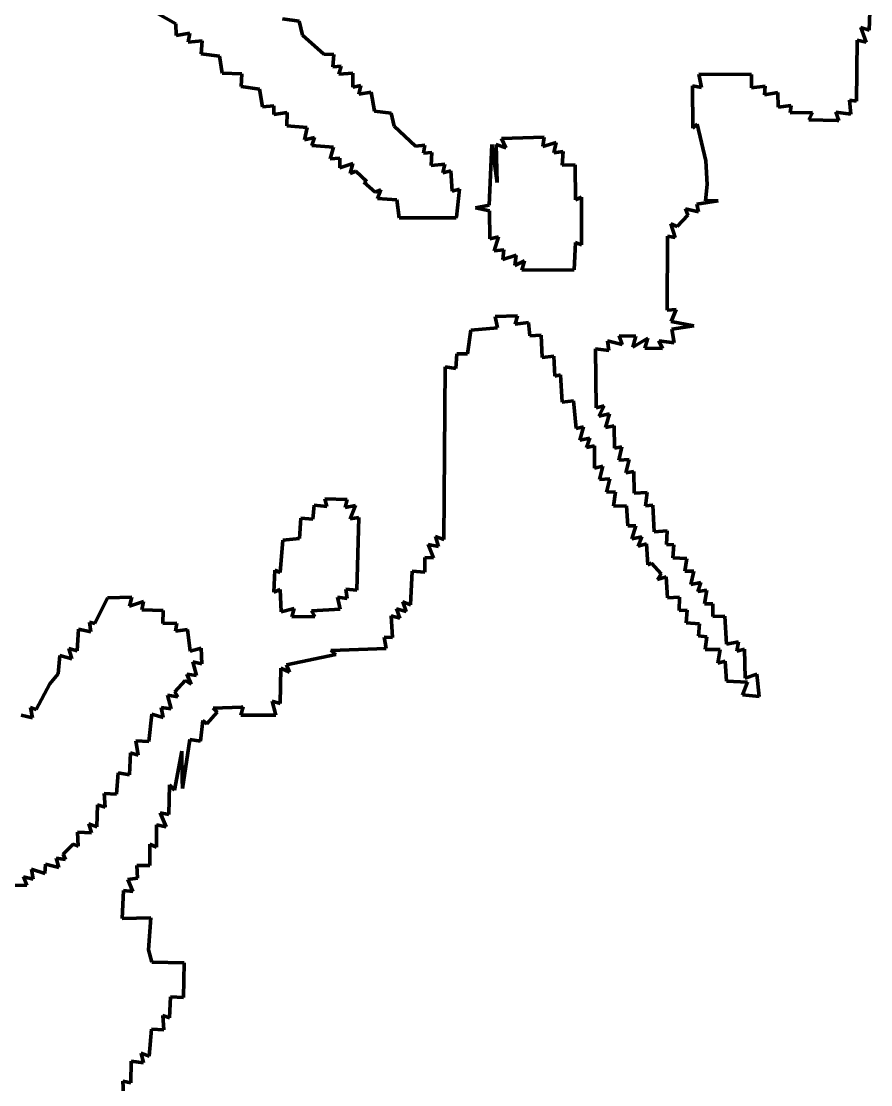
# Model space of a CAD drawing. Header units: millimetres. Extents: x 0 to 11.1, y 0 to 11.1.
# Drawn here: x 3.651 to 5.454, y 3.152 to 5.41 of the extents above; entities that cross this region are included whole.
import ezdxf

# ---------------------------------------------------------------- set-up
doc = ezdxf.new("R2010")
doc.units = ezdxf.units.MM
doc.layers.add('color#000000ff', color=7, linetype='CONTINUOUS', lineweight=100)
doc.layers.add('color#ffffffff', color=7, linetype='CONTINUOUS', lineweight=100)

msp = doc.modelspace()

# ---------------------------------------------------------------- linework, layer by layer
at = {"layer": 'color#000000ff'}
for p, q in [((5.4511, 5.3915), (5.4541, 5.4939)), ((3.9792, 5.405), (3.9366, 5.4286)), ((3.9796, 5.3801), (3.9792, 5.405)), ((4.2056, 5.4152), (4.2406, 5.4101)), ((4.2406, 5.4101), (4.2476, 5.3808)), ((5.4444, 5.366), (5.4328, 5.3972)), ((5.4328, 5.3972), (5.4511, 5.3915)), ((4.0086, 5.3852), (3.9796, 5.3801)), ((4.0052, 5.366), (4.0086, 5.3852)), ((4.2476, 5.3808), (4.2928, 5.3406)), ((4.0349, 5.3683), (4.0052, 5.366)), ((4.0327, 5.3411), (4.0349, 5.3683)), ((5.4236, 5.2408), (5.4253, 5.3699)), ((5.4253, 5.3699), (5.4444, 5.366)), ((4.0714, 5.336), (4.0327, 5.3411)), ((4.0773, 5.2999), (4.0714, 5.336)), ((4.2928, 5.3406), (4.3142, 5.3399)), ((4.3142, 5.3399), (4.3124, 5.3133)), ((4.3124, 5.3133), (4.33, 5.3148)), ((4.33, 5.3148), (4.3248, 5.2977)), ((4.1188, 5.2983), (4.0773, 5.2999)), ((4.1173, 5.2716), (4.1188, 5.2983)), ((4.3248, 5.2977), (4.3546, 5.2999)), ((4.3546, 5.2999), (4.3545, 5.2703)), ((5.0948, 5.2693), (5.0893, 5.2979)), ((5.0893, 5.2979), (5.2012, 5.2973)), ((5.2012, 5.2973), (5.2007, 5.2691)), ((4.1562, 5.2658), (4.1173, 5.2716)), ((4.1632, 5.2285), (4.1562, 5.2658)), ((4.3545, 5.2703), (4.3713, 5.2734)), ((4.3713, 5.2734), (4.3674, 5.2553)), ((5.0763, 5.1833), (5.0759, 5.2729)), ((5.0759, 5.2729), (5.0948, 5.2693)), ((5.2007, 5.2691), (5.2299, 5.2721)), ((5.2299, 5.2721), (5.2286, 5.2537)), ((4.3674, 5.2553), (4.3938, 5.2596)), ((4.3938, 5.2596), (4.4004, 5.2193)), ((5.2286, 5.2537), (5.2567, 5.2587)), ((5.2567, 5.2587), (5.2574, 5.2275)), ((5.4115, 5.213), (5.4093, 5.2426)), ((5.4093, 5.2426), (5.4236, 5.2408)), ((4.1873, 5.2306), (4.1632, 5.2285)), ((4.1869, 5.2123), (4.1873, 5.2306)), ((4.2152, 5.2165), (4.1869, 5.2123)), ((4.2144, 5.1884), (4.2152, 5.2165)), ((4.4004, 5.2193), (4.4362, 5.2151)), ((5.2574, 5.2275), (5.2853, 5.2316)), ((5.2853, 5.2316), (5.2827, 5.2156)), ((5.2827, 5.2156), (5.3303, 5.2162)), ((5.3303, 5.2162), (5.3227, 5.2012)), ((5.3861, 5.1997), (5.3802, 5.2168)), ((5.3802, 5.2168), (5.4115, 5.213)), ((4.4362, 5.2151), (4.4427, 5.1875)), ((5.3227, 5.2012), (5.3826, 5.1998)), ((5.3826, 5.1998), (5.3861, 5.1997)), ((4.2577, 5.1843), (4.2144, 5.1884)), ((4.2519, 5.1584), (4.2577, 5.1843)), ((4.4427, 5.1875), (4.4877, 5.1448)), ((5.0858, 5.1916), (5.0763, 5.1833)), ((5.1038, 5.1141), (5.0858, 5.1916)), ((4.2731, 5.1636), (4.2519, 5.1584)), ((4.2674, 5.1462), (4.2731, 5.1636)), ((4.6442, 5.02), (4.6495, 5.1488)), ((4.6495, 5.1488), (4.6612, 5.0681)), ((4.6612, 5.0681), (4.659, 5.1483)), ((4.659, 5.1483), (4.6791, 5.1416)), ((4.6704, 5.1615), (4.7607, 5.1641)), ((4.6791, 5.1416), (4.6704, 5.1615)), ((4.7607, 5.1641), (4.7579, 5.1441)), ((4.7579, 5.1441), (4.786, 5.1525)), ((4.786, 5.1525), (4.7816, 5.1306)), ((4.3136, 5.1427), (4.2674, 5.1462)), ((4.3068, 5.1182), (4.3136, 5.1427)), ((4.4877, 5.1448), (4.5077, 5.1473)), ((4.5077, 5.1473), (4.505, 5.13)), ((4.505, 5.13), (4.5221, 5.1317)), ((4.5221, 5.1317), (4.5208, 5.1036)), ((4.7816, 5.1306), (4.8011, 5.1333)), ((4.8011, 5.1333), (4.7988, 5.1047)), ((4.3274, 5.1193), (4.3068, 5.1182)), ((4.3269, 5.099), (4.3274, 5.1193)), ((4.3544, 5.108), (4.3269, 5.099)), ((4.3489, 5.0868), (4.3544, 5.108)), ((4.5208, 5.1036), (4.55, 5.107)), ((4.55, 5.107), (4.5456, 5.0883)), ((4.7988, 5.1047), (4.8265, 5.1053)), ((4.8265, 5.1053), (4.8275, 5.0312)), ((5.1068, 5.0633), (5.1038, 5.1141)), ((4.3612, 5.092), (4.3489, 5.0868)), ((4.3841, 5.0697), (4.3612, 5.092)), ((4.5456, 5.0883), (4.5629, 5.0925)), ((4.5629, 5.0925), (4.5658, 5.0496)), ((4.3782, 5.0684), (4.3841, 5.0697)), ((4.4021, 5.047), (4.3782, 5.0684)), ((5.1033, 5.0291), (5.1068, 5.0633)), ((4.414, 5.0523), (4.4021, 5.047)), ((4.4072, 5.034), (4.414, 5.0523)), ((4.5658, 5.0496), (4.581, 5.0538)), ((4.581, 5.0538), (4.5745, 4.9944)), ((4.8275, 5.0312), (4.8399, 5.0365)), ((4.8399, 5.0365), (4.8399, 4.9356)), ((4.448, 5.0311), (4.4072, 5.034)), ((4.4527, 4.9929), (4.448, 5.0311)), ((4.6152, 5.0138), (4.6442, 5.02)), ((4.6448, 5.0075), (4.6152, 5.0138)), ((5.0851, 5.0221), (5.1301, 5.0288)), ((5.0888, 5.0053), (5.0851, 5.0221)), ((5.1301, 5.0288), (5.1033, 5.0291)), ((4.5743, 4.9928), (4.4527, 4.9929)), ((4.5745, 4.9944), (4.5743, 4.9928)), ((4.6453, 4.9483), (4.6448, 5.0075)), ((5.0435, 4.9747), (5.0659, 4.9987)), ((5.0659, 4.9987), (5.0607, 5.0118)), ((5.0607, 5.0118), (5.0888, 5.0053)), ((5.0392, 4.951), (5.0297, 4.9803)), ((5.0297, 4.9803), (5.0435, 4.9747)), ((4.6638, 4.9527), (4.6453, 4.9483)), ((4.6545, 4.9229), (4.6638, 4.9527)), ((5.0222, 4.7966), (5.0225, 4.9538)), ((5.0225, 4.9538), (5.0392, 4.951)), ((4.6753, 4.925), (4.6545, 4.9229)), ((4.673, 4.9046), (4.6753, 4.925)), ((4.8272, 4.9403), (4.8248, 4.8826)), ((4.8399, 4.9356), (4.8272, 4.9403)), ((4.7017, 4.9133), (4.673, 4.9046)), ((4.6987, 4.8919), (4.7017, 4.9133)), ((4.7191, 4.9018), (4.6987, 4.8919)), ((4.7132, 4.8818), (4.7191, 4.9018)), ((4.8248, 4.8826), (4.7132, 4.8818)), ((5.0407, 4.7983), (5.0222, 4.7966)), ((5.0307, 4.7728), (5.0407, 4.7983)), ((4.6566, 4.7831), (4.7042, 4.7846)), ((4.6616, 4.7594), (4.6566, 4.7831)), ((4.7042, 4.7846), (4.6996, 4.767)), ((4.6996, 4.767), (4.7276, 4.7706)), ((4.7276, 4.7706), (4.7303, 4.7425)), ((5.0786, 4.7638), (5.0307, 4.7728)), ((5.0317, 4.7562), (5.0786, 4.7638)), ((4.598, 4.7038), (4.6049, 4.7544)), ((4.6049, 4.7544), (4.6616, 4.7594)), ((4.7303, 4.7425), (4.7544, 4.7435)), ((4.7544, 4.7435), (4.7568, 4.6966)), ((4.9262, 4.7241), (4.9199, 4.7425)), ((4.9199, 4.7425), (4.9553, 4.7415)), ((4.9553, 4.7415), (4.949, 4.7184)), ((5.0369, 4.7275), (5.0317, 4.7562)), ((4.898, 4.7109), (4.8956, 4.732)), ((4.8956, 4.732), (4.9262, 4.7241)), ((4.949, 4.7184), (4.9806, 4.7376)), ((4.9806, 4.7376), (4.9746, 4.7164)), ((5.0122, 4.7155), (5.0042, 4.7317)), ((5.0042, 4.7317), (5.0369, 4.7275)), ((4.5733, 4.6728), (4.5751, 4.7044)), ((4.5751, 4.7044), (4.598, 4.7038)), ((4.7568, 4.6966), (4.7813, 4.699)), ((4.7813, 4.699), (4.7836, 4.6568)), ((4.8712, 4.5896), (4.8701, 4.7148)), ((4.8701, 4.7148), (4.898, 4.7109)), ((4.9746, 4.7164), (5.0122, 4.7155)), ((4.5479, 4.31), (4.5508, 4.6766)), ((4.5508, 4.6766), (4.5733, 4.6728)), ((4.7836, 4.6568), (4.7956, 4.6596)), ((4.7956, 4.6596), (4.7987, 4.6017)), ((4.7987, 4.6017), (4.8233, 4.6041)), ((4.8233, 4.6041), (4.829, 4.5454)), ((4.8881, 4.594), (4.8712, 4.5896)), ((4.8772, 4.5719), (4.8881, 4.594)), ((4.8994, 4.5769), (4.8772, 4.5719)), ((4.8912, 4.5479), (4.8994, 4.5769)), ((4.829, 4.5454), (4.8446, 4.5491)), ((4.8446, 4.5491), (4.8365, 4.5208)), ((4.9095, 4.551), (4.8912, 4.5479)), ((4.9099, 4.5036), (4.9095, 4.551)), ((4.8365, 4.5208), (4.8581, 4.5253)), ((4.8581, 4.5253), (4.8509, 4.5055)), ((4.8509, 4.5055), (4.8678, 4.5086)), ((4.8678, 4.5086), (4.8678, 4.4615)), ((4.9258, 4.5067), (4.9099, 4.5036)), ((4.9195, 4.4786), (4.9258, 4.5067)), ((4.9415, 4.4797), (4.9195, 4.4786)), ((4.9344, 4.4516), (4.9415, 4.4797)), ((4.8678, 4.4615), (4.8852, 4.4657)), ((4.8852, 4.4657), (4.8784, 4.4372)), ((4.9513, 4.4544), (4.9344, 4.4516)), ((4.9517, 4.408), (4.9513, 4.4544)), ((4.8784, 4.4372), (4.8999, 4.4385)), ((4.8999, 4.4385), (4.8934, 4.4104)), ((4.8934, 4.4104), (4.9126, 4.4112)), ((4.9126, 4.4112), (4.9079, 4.3809)), ((4.9798, 4.4094), (4.9517, 4.408)), ((4.9761, 4.3813), (4.9798, 4.4094)), ((4.27, 4.3529), (4.2725, 4.3828)), ((4.2725, 4.3828), (4.2993, 4.3798)), ((4.2993, 4.3798), (4.2954, 4.3963)), ((4.2954, 4.3963), (4.3428, 4.3948)), ((4.3428, 4.3948), (4.3382, 4.3777)), ((4.3382, 4.3777), (4.3602, 4.3824)), ((4.3602, 4.3824), (4.3487, 4.3535)), ((4.9079, 4.3809), (4.9354, 4.3817)), ((4.9354, 4.3817), (4.9381, 4.3387)), ((4.9912, 4.383), (4.9761, 4.3813)), ((4.9944, 4.3259), (4.9912, 4.383)), ((4.2415, 4.3123), (4.2441, 4.3553)), ((4.2441, 4.3553), (4.27, 4.3529)), ((4.3487, 4.3535), (4.3676, 4.3569)), ((4.3676, 4.3569), (4.3632, 4.2024)), ((4.9381, 4.3387), (4.9553, 4.3392)), ((4.9553, 4.3392), (4.9466, 4.3112)), ((4.2058, 4.3083), (4.2415, 4.3123)), ((4.5366, 4.2954), (4.53, 4.3162)), ((4.53, 4.3162), (4.5479, 4.31)), ((4.9466, 4.3112), (4.9681, 4.3157)), ((4.9681, 4.3157), (4.9605, 4.2956)), ((5.0216, 4.3281), (4.9944, 4.3259)), ((5.0203, 4.299), (5.0216, 4.3281)), ((4.2005, 4.2402), (4.2058, 4.3083)), ((4.5262, 4.2712), (4.5145, 4.2993)), ((4.5145, 4.2993), (4.5366, 4.2954)), ((4.9605, 4.2956), (4.9781, 4.301)), ((4.9781, 4.301), (4.9806, 4.2562)), ((5.0364, 4.2983), (5.0203, 4.299)), ((5.0341, 4.2711), (5.0364, 4.2983)), ((4.5073, 4.2408), (4.5076, 4.2717)), ((4.5076, 4.2717), (4.5262, 4.2712)), ((5.0639, 4.2694), (5.0341, 4.2711)), ((5.0595, 4.2425), (5.0639, 4.2694)), ((4.1869, 4.198), (4.1888, 4.2446)), ((4.1888, 4.2446), (4.2005, 4.2402)), ((4.9806, 4.2562), (4.9886, 4.2599)), ((4.9886, 4.2599), (5.0094, 4.2371)), ((4.4769, 4.1715), (4.4807, 4.2428)), ((4.4807, 4.2428), (4.5073, 4.2408)), ((5.0094, 4.2371), (5.0012, 4.2249)), ((5.0012, 4.2249), (5.0201, 4.2305)), ((5.0201, 4.2305), (5.0223, 4.1863)), ((5.0786, 4.2424), (5.0595, 4.2425)), ((5.0724, 4.2145), (5.0786, 4.2424)), ((4.2005, 4.2041), (4.1869, 4.198)), ((4.2023, 4.1561), (4.2005, 4.2041)), ((4.3632, 4.2024), (4.3398, 4.2043)), ((4.3398, 4.2043), (4.3423, 4.1848)), ((5.0934, 4.2188), (5.0724, 4.2145)), ((5.0867, 4.1993), (5.0934, 4.2188)), ((5.1061, 4.2022), (5.0867, 4.1993)), ((5.101, 4.1734), (5.1061, 4.2022)), ((3.8071, 4.1313), (3.8338, 4.1864)), ((3.8338, 4.1864), (3.8858, 4.1875)), ((3.8858, 4.1875), (3.8807, 4.1683)), ((3.8807, 4.1683), (3.9103, 4.1786)), ((3.9103, 4.1786), (3.9068, 4.1603)), ((4.3423, 4.1848), (4.3221, 4.1877)), ((4.3221, 4.1877), (4.3276, 4.1617)), ((4.4676, 4.1571), (4.4608, 4.1776)), ((4.4608, 4.1776), (4.4769, 4.1715)), ((5.0223, 4.1863), (5.0481, 4.1873)), ((5.0481, 4.1873), (5.0471, 4.1595)), ((3.9068, 4.1603), (3.9523, 4.159)), ((3.9523, 4.159), (3.9511, 4.1316)), ((4.23, 4.1633), (4.2023, 4.1561)), ((4.2254, 4.1457), (4.23, 4.1633)), ((4.3276, 4.1617), (4.267, 4.1585)), ((4.267, 4.1585), (4.2742, 4.1462)), ((4.4543, 4.143), (4.4472, 4.1625)), ((4.4472, 4.1625), (4.4676, 4.1571)), ((5.0471, 4.1595), (5.0647, 4.1602)), ((5.0647, 4.1602), (5.0623, 4.1327)), ((5.1187, 4.173), (5.101, 4.1734)), ((5.1186, 4.1466), (5.1187, 4.173)), ((3.7986, 4.1141), (3.7953, 4.1345)), ((3.7953, 4.1345), (3.8071, 4.1313)), ((3.9511, 4.1316), (3.9809, 4.1326)), ((3.9809, 4.1326), (3.9783, 4.115)), ((4.2742, 4.1462), (4.2254, 4.1457)), ((4.439, 4.102), (4.4361, 4.1478)), ((4.4361, 4.1478), (4.4543, 4.143)), ((5.0623, 4.1327), (5.0907, 4.1312)), ((5.1446, 4.1471), (5.1186, 4.1466)), ((5.148, 4.0877), (5.1446, 4.1471)), ((3.7695, 4.0738), (3.7726, 4.1197)), ((3.7726, 4.1197), (3.7986, 4.1141)), ((3.9783, 4.115), (4.004, 4.1189)), ((4.004, 4.1189), (4.0094, 4.0732)), ((5.0907, 4.1312), (5.0881, 4.1053)), ((4.4254, 4.0788), (4.421, 4.1027)), ((4.421, 4.1027), (4.439, 4.102)), ((5.0881, 4.1053), (5.1062, 4.1034)), ((5.1062, 4.1034), (5.1028, 4.0764)), ((5.1737, 4.0927), (5.148, 4.0877)), ((5.1695, 4.0725), (5.1737, 4.0927)), ((3.7582, 4.0563), (3.7521, 4.0784)), ((3.7521, 4.0784), (3.7695, 4.0738)), ((4.0094, 4.0732), (4.033, 4.079)), ((4.033, 4.079), (4.0338, 4.0461)), ((4.2136, 4.0436), (4.3186, 4.066)), ((4.3076, 4.0745), (4.4254, 4.0788)), ((4.3186, 4.066), (4.3076, 4.0745)), ((5.1028, 4.0764), (5.1346, 4.0761)), ((5.1346, 4.0761), (5.1293, 4.0477)), ((5.1858, 4.0771), (5.1695, 4.0725)), ((5.1878, 4.0153), (5.1858, 4.0771)), ((3.7294, 4.0246), (3.7325, 4.0637)), ((3.7325, 4.0637), (3.7582, 4.0563)), ((4.0338, 4.0461), (4.0151, 4.0505)), ((4.0151, 4.0505), (4.023, 4.0215)), ((4.2201, 4.0285), (4.2136, 4.0436)), ((5.1293, 4.0477), (5.1453, 4.0513)), ((5.1453, 4.0513), (5.1481, 4.0094)), ((3.7112, 4.0033), (3.7294, 4.0246)), ((4.023, 4.0215), (4.0025, 4.0241)), ((4.0025, 4.0241), (4.0115, 4.0028)), ((4.2002, 3.9619), (4.202, 4.0369)), ((4.202, 4.0369), (4.2201, 4.0285)), ((5.2126, 4.0237), (5.1878, 4.0153)), ((5.2174, 3.9763), (5.2126, 4.0237)), ((3.6822, 3.9487), (3.7112, 4.0033)), ((3.9988, 4.0104), (3.9766, 3.9868)), ((4.0115, 4.0028), (3.9988, 4.0104)), ((5.1481, 4.0094), (5.1926, 4.0072)), ((5.1926, 4.0072), (5.1822, 3.9803)), ((3.9835, 3.9758), (3.9615, 3.9796)), ((3.9615, 3.9796), (3.9689, 3.9507)), ((3.9766, 3.9868), (3.9835, 3.9758)), ((5.1822, 3.9803), (5.2174, 3.9763)), ((3.6747, 3.9316), (3.6705, 3.9533)), ((3.6705, 3.9533), (3.6822, 3.9487)), ((3.9689, 3.9507), (3.9479, 3.9533)), ((3.9479, 3.9533), (3.9517, 3.932)), ((4.0584, 3.9519), (4.1185, 3.9542)), ((4.0664, 3.9434), (4.0584, 3.9519)), ((4.122, 3.9544), (4.1171, 3.9371)), ((4.1185, 3.9542), (4.122, 3.9544)), ((4.1914, 3.9373), (4.1834, 3.9669)), ((4.1834, 3.9669), (4.2002, 3.9619)), ((3.6508, 3.9373), (3.6747, 3.9316)), ((3.9278, 3.939), (3.9216, 3.881)), ((3.9517, 3.932), (3.9278, 3.939)), ((4.0444, 3.9184), (4.0664, 3.9434)), ((4.1171, 3.9371), (4.1914, 3.9373)), ((4.0314, 3.8818), (4.0362, 3.9257)), ((4.0362, 3.9257), (4.0444, 3.9184)), ((3.993, 3.7811), (4.0088, 3.885)), ((4.0088, 3.885), (4.0314, 3.8818)), ((3.9216, 3.881), (3.8943, 3.8822)), ((3.8943, 3.8822), (3.8988, 3.8524)), ((3.883, 3.8572), (3.8806, 3.8103)), ((3.8988, 3.8524), (3.883, 3.8572)), ((3.9761, 3.7779), (3.9914, 3.8602)), ((3.9914, 3.8602), (3.9926, 3.8012)), ((3.8568, 3.8143), (3.8526, 3.7696)), ((3.8806, 3.8103), (3.8568, 3.8143)), ((3.9926, 3.8012), (3.993, 3.7811)), ((3.8526, 3.7696), (3.8266, 3.7705)), ((3.8266, 3.7705), (3.8291, 3.7418)), ((3.9642, 3.7264), (3.9657, 3.789)), ((3.9657, 3.789), (3.9761, 3.7779)), ((3.8125, 3.7463), (3.8113, 3.7002)), ((3.8291, 3.7418), (3.8125, 3.7463)), ((3.9582, 3.7002), (3.9457, 3.7297)), ((3.9457, 3.7297), (3.9642, 3.7264)), ((3.8113, 3.7002), (3.794, 3.7061)), ((3.794, 3.7061), (3.7997, 3.6875)), ((3.9381, 3.6567), (3.9376, 3.7045)), ((3.9376, 3.7045), (3.9582, 3.7002)), ((3.7997, 3.6875), (3.7703, 3.6883)), ((3.7703, 3.6883), (3.7714, 3.6587)), ((3.7613, 3.6628), (3.7398, 3.6418)), ((3.7714, 3.6587), (3.7613, 3.6628)), ((3.9237, 3.6175), (3.924, 3.6633)), ((3.924, 3.6633), (3.9381, 3.6567)), ((3.7398, 3.6418), (3.7447, 3.6305)), ((3.7025, 3.6208), (3.7007, 3.6005)), ((3.7302, 3.6133), (3.7025, 3.6208)), ((3.7447, 3.6305), (3.7249, 3.6336)), ((3.7249, 3.6336), (3.7302, 3.6133)), ((3.8976, 3.591), (3.8959, 3.6175)), ((3.8959, 3.6175), (3.9237, 3.6175)), ((3.6763, 3.5889), (3.6557, 3.5938)), ((3.6557, 3.5938), (3.6629, 3.5763)), ((3.7007, 3.6005), (3.6725, 3.6102)), ((3.6725, 3.6102), (3.6763, 3.5889)), ((3.877, 3.5882), (3.8976, 3.591)), ((3.6629, 3.5763), (3.5447, 3.5748)), ((3.8873, 3.5628), (3.877, 3.5882)), ((3.8653, 3.5052), (3.8676, 3.5651)), ((3.8676, 3.5651), (3.8873, 3.5628)), ((3.926, 3.507), (3.8653, 3.5052)), ((3.9212, 3.4391), (3.926, 3.507)), ((3.9283, 3.4125), (3.9212, 3.4391)), ((3.9964, 3.4109), (3.9283, 3.4125)), ((3.9955, 3.3379), (3.9964, 3.4109)), ((3.9652, 3.2947), (3.9679, 3.3388)), ((3.9679, 3.3388), (3.9955, 3.3379)), ((3.9531, 3.2688), (3.9514, 3.2997)), ((3.9514, 3.2997), (3.9652, 3.2947)), ((3.9222, 3.2132), (3.9273, 3.2701)), ((3.9273, 3.2701), (3.9531, 3.2688)), ((3.91, 3.1986), (3.9056, 3.2193)), ((3.9056, 3.2193), (3.9222, 3.2132)), ((3.8831, 3.1567), (3.8842, 3.2026)), ((3.8842, 3.2026), (3.91, 3.1986)), ((3.8675, 3.1325), (3.8661, 3.1602)), ((3.8661, 3.1602), (3.8831, 3.1567))]:
    msp.add_line(p, q, dxfattribs=at)
at = {"layer": 'color#ffffffff'}
for p, q in [((5.4541, 5.4939), (5.4511, 5.3915)), ((3.9366, 5.4286), (3.9792, 5.405)), ((3.9792, 5.405), (3.9796, 5.3801)), ((4.2406, 5.4101), (4.2056, 5.4152)), ((4.2476, 5.3808), (4.2406, 5.4101)), ((5.4511, 5.3915), (5.4328, 5.3972)), ((5.4328, 5.3972), (5.4444, 5.366)), ((3.9796, 5.3801), (4.0086, 5.3852)), ((4.0086, 5.3852), (4.0052, 5.366)), ((4.2928, 5.3406), (4.2476, 5.3808)), ((4.0052, 5.366), (4.0349, 5.3683)), ((4.0349, 5.3683), (4.0327, 5.3411)), ((5.4253, 5.3699), (5.4236, 5.2408)), ((5.4444, 5.366), (5.4253, 5.3699)), ((4.0327, 5.3411), (4.0714, 5.336)), ((4.0714, 5.336), (4.0773, 5.2999)), ((4.3142, 5.3399), (4.2928, 5.3406)), ((4.3124, 5.3133), (4.3142, 5.3399)), ((4.33, 5.3148), (4.3124, 5.3133)), ((4.3248, 5.2977), (4.33, 5.3148)), ((4.0773, 5.2999), (4.1188, 5.2983)), ((4.1188, 5.2983), (4.1173, 5.2716)), ((4.3546, 5.2999), (4.3248, 5.2977)), ((4.3545, 5.2703), (4.3546, 5.2999)), ((5.2012, 5.2973), (5.0893, 5.2979)), ((5.0893, 5.2979), (5.0948, 5.2693)), ((5.2007, 5.2691), (5.2012, 5.2973)), ((4.1173, 5.2716), (4.1562, 5.2658)), ((4.1562, 5.2658), (4.1632, 5.2285)), ((4.3713, 5.2734), (4.3545, 5.2703)), ((4.3674, 5.2553), (4.3713, 5.2734)), ((5.0948, 5.2693), (5.0759, 5.2729)), ((5.0759, 5.2729), (5.0763, 5.1833)), ((5.2299, 5.2721), (5.2007, 5.2691)), ((5.2286, 5.2537), (5.2299, 5.2721)), ((4.3938, 5.2596), (4.3674, 5.2553)), ((4.4004, 5.2193), (4.3938, 5.2596)), ((5.2567, 5.2587), (5.2286, 5.2537)), ((5.2574, 5.2275), (5.2567, 5.2587)), ((5.4236, 5.2408), (5.4093, 5.2426)), ((5.4093, 5.2426), (5.4115, 5.213)), ((4.1632, 5.2285), (4.1873, 5.2306)), ((4.1873, 5.2306), (4.1869, 5.2123)), ((4.1869, 5.2123), (4.2152, 5.2165)), ((4.2152, 5.2165), (4.2144, 5.1884)), ((4.4362, 5.2151), (4.4004, 5.2193)), ((5.2853, 5.2316), (5.2574, 5.2275)), ((5.2827, 5.2156), (5.2853, 5.2316)), ((5.3303, 5.2162), (5.2827, 5.2156)), ((5.3227, 5.2012), (5.3303, 5.2162)), ((5.4115, 5.213), (5.3802, 5.2168)), ((5.3802, 5.2168), (5.3861, 5.1997)), ((4.4427, 5.1875), (4.4362, 5.2151)), ((5.3826, 5.1998), (5.3227, 5.2012)), ((5.3861, 5.1997), (5.3826, 5.1998)), ((4.2144, 5.1884), (4.2577, 5.1843)), ((4.2577, 5.1843), (4.2519, 5.1584)), ((4.4877, 5.1448), (4.4427, 5.1875)), ((5.0763, 5.1833), (5.0858, 5.1916)), ((5.0858, 5.1916), (5.1038, 5.1141)), ((4.2519, 5.1584), (4.2731, 5.1636)), ((4.2731, 5.1636), (4.2674, 5.1462)), ((4.6495, 5.1488), (4.6442, 5.02)), ((4.6612, 5.0681), (4.6495, 5.1488)), ((4.6791, 5.1416), (4.659, 5.1483)), ((4.659, 5.1483), (4.6612, 5.0681)), ((4.7607, 5.1641), (4.6704, 5.1615)), ((4.6704, 5.1615), (4.6791, 5.1416)), ((4.7579, 5.1441), (4.7607, 5.1641)), ((4.786, 5.1525), (4.7579, 5.1441)), ((4.7816, 5.1306), (4.786, 5.1525)), ((4.2674, 5.1462), (4.3136, 5.1427)), ((4.3136, 5.1427), (4.3068, 5.1182)), ((4.5077, 5.1473), (4.4877, 5.1448)), ((4.505, 5.13), (4.5077, 5.1473)), ((4.5221, 5.1317), (4.505, 5.13)), ((4.5208, 5.1036), (4.5221, 5.1317)), ((4.8011, 5.1333), (4.7816, 5.1306)), ((4.7988, 5.1047), (4.8011, 5.1333)), ((4.3068, 5.1182), (4.3274, 5.1193)), ((4.3274, 5.1193), (4.3269, 5.099)), ((4.3269, 5.099), (4.3544, 5.108)), ((4.3544, 5.108), (4.3489, 5.0868)), ((4.55, 5.107), (4.5208, 5.1036)), ((4.5456, 5.0883), (4.55, 5.107)), ((4.8265, 5.1053), (4.7988, 5.1047)), ((4.8275, 5.0312), (4.8265, 5.1053)), ((5.1038, 5.1141), (5.1068, 5.0633)), ((4.3489, 5.0868), (4.3612, 5.092)), ((4.3612, 5.092), (4.3841, 5.0697)), ((4.5629, 5.0925), (4.5456, 5.0883)), ((4.5658, 5.0496), (4.5629, 5.0925)), ((4.3841, 5.0697), (4.3782, 5.0684)), ((4.3782, 5.0684), (4.4021, 5.047)), ((5.1068, 5.0633), (5.1033, 5.0291)), ((4.4021, 5.047), (4.414, 5.0523)), ((4.414, 5.0523), (4.4072, 5.034)), ((4.581, 5.0538), (4.5658, 5.0496)), ((4.5745, 4.9944), (4.581, 5.0538)), ((4.8399, 5.0365), (4.8275, 5.0312)), ((4.8399, 4.9356), (4.8399, 5.0365)), ((4.4072, 5.034), (4.448, 5.0311)), ((4.448, 5.0311), (4.4527, 4.9929)), ((4.6442, 5.02), (4.6152, 5.0138)), ((4.6152, 5.0138), (4.6448, 5.0075)), ((5.1301, 5.0288), (5.0851, 5.0221)), ((5.0851, 5.0221), (5.0888, 5.0053)), ((5.1033, 5.0291), (5.1301, 5.0288)), ((4.4527, 4.9929), (4.5743, 4.9928)), ((4.5743, 4.9928), (4.5745, 4.9944)), ((4.6448, 5.0075), (4.6453, 4.9483)), ((5.0659, 4.9987), (5.0435, 4.9747)), ((5.0888, 5.0053), (5.0607, 5.0118)), ((5.0607, 5.0118), (5.0659, 4.9987)), ((5.0435, 4.9747), (5.0297, 4.9803)), ((5.0297, 4.9803), (5.0392, 4.951)), ((4.6453, 4.9483), (4.6638, 4.9527)), ((4.6638, 4.9527), (4.6545, 4.9229)), ((5.0225, 4.9538), (5.0222, 4.7966)), ((5.0392, 4.951), (5.0225, 4.9538)), ((4.6545, 4.9229), (4.6753, 4.925)), ((4.6753, 4.925), (4.673, 4.9046)), ((4.8248, 4.8826), (4.8272, 4.9403)), ((4.8272, 4.9403), (4.8399, 4.9356)), ((4.673, 4.9046), (4.7017, 4.9133)), ((4.7017, 4.9133), (4.6987, 4.8919)), ((4.6987, 4.8919), (4.7191, 4.9018)), ((4.7191, 4.9018), (4.7132, 4.8818)), ((4.7132, 4.8818), (4.8248, 4.8826)), ((5.0222, 4.7966), (5.0407, 4.7983)), ((5.0407, 4.7983), (5.0307, 4.7728)), ((4.7042, 4.7846), (4.6566, 4.7831)), ((4.6566, 4.7831), (4.6616, 4.7594)), ((4.6996, 4.767), (4.7042, 4.7846)), ((4.7276, 4.7706), (4.6996, 4.767)), ((4.7303, 4.7425), (4.7276, 4.7706)), ((5.0307, 4.7728), (5.0786, 4.7638)), ((5.0786, 4.7638), (5.0317, 4.7562)), ((4.6049, 4.7544), (4.598, 4.7038)), ((4.6616, 4.7594), (4.6049, 4.7544)), ((4.7544, 4.7435), (4.7303, 4.7425)), ((4.7568, 4.6966), (4.7544, 4.7435)), ((4.9553, 4.7415), (4.9199, 4.7425)), ((4.9199, 4.7425), (4.9262, 4.7241)), ((4.949, 4.7184), (4.9553, 4.7415)), ((5.0317, 4.7562), (5.0369, 4.7275)), ((4.9262, 4.7241), (4.8956, 4.732)), ((4.8956, 4.732), (4.898, 4.7109)), ((4.9806, 4.7376), (4.949, 4.7184)), ((4.9746, 4.7164), (4.9806, 4.7376)), ((5.0369, 4.7275), (5.0042, 4.7317)), ((5.0042, 4.7317), (5.0122, 4.7155)), ((4.5751, 4.7044), (4.5733, 4.6728)), ((4.598, 4.7038), (4.5751, 4.7044)), ((4.7813, 4.699), (4.7568, 4.6966)), ((4.7836, 4.6568), (4.7813, 4.699)), ((4.898, 4.7109), (4.8701, 4.7148)), ((4.8701, 4.7148), (4.8712, 4.5896)), ((5.0122, 4.7155), (4.9746, 4.7164)), ((4.5508, 4.6766), (4.5479, 4.31)), ((4.5733, 4.6728), (4.5508, 4.6766)), ((4.7956, 4.6596), (4.7836, 4.6568)), ((4.7987, 4.6017), (4.7956, 4.6596)), ((4.8233, 4.6041), (4.7987, 4.6017)), ((4.829, 4.5454), (4.8233, 4.6041)), ((4.8712, 4.5896), (4.8881, 4.594)), ((4.8881, 4.594), (4.8772, 4.5719)), ((4.8772, 4.5719), (4.8994, 4.5769)), ((4.8994, 4.5769), (4.8912, 4.5479)), ((4.8446, 4.5491), (4.829, 4.5454)), ((4.8365, 4.5208), (4.8446, 4.5491)), ((4.8912, 4.5479), (4.9095, 4.551)), ((4.9095, 4.551), (4.9099, 4.5036)), ((4.8581, 4.5253), (4.8365, 4.5208)), ((4.8509, 4.5055), (4.8581, 4.5253)), ((4.8678, 4.5086), (4.8509, 4.5055)), ((4.8678, 4.4615), (4.8678, 4.5086)), ((4.9099, 4.5036), (4.9258, 4.5067)), ((4.9258, 4.5067), (4.9195, 4.4786)), ((4.9195, 4.4786), (4.9415, 4.4797)), ((4.9415, 4.4797), (4.9344, 4.4516)), ((4.8852, 4.4657), (4.8678, 4.4615)), ((4.8784, 4.4372), (4.8852, 4.4657)), ((4.9344, 4.4516), (4.9513, 4.4544)), ((4.9513, 4.4544), (4.9517, 4.408)), ((4.8999, 4.4385), (4.8784, 4.4372)), ((4.8934, 4.4104), (4.8999, 4.4385)), ((4.9126, 4.4112), (4.8934, 4.4104)), ((4.9079, 4.3809), (4.9126, 4.4112)), ((4.9517, 4.408), (4.9798, 4.4094)), ((4.9798, 4.4094), (4.9761, 4.3813)), ((4.2725, 4.3828), (4.27, 4.3529)), ((4.2993, 4.3798), (4.2725, 4.3828)), ((4.3428, 4.3948), (4.2954, 4.3963)), ((4.2954, 4.3963), (4.2993, 4.3798)), ((4.3382, 4.3777), (4.3428, 4.3948)), ((4.3602, 4.3824), (4.3382, 4.3777)), ((4.3487, 4.3535), (4.3602, 4.3824)), ((4.9354, 4.3817), (4.9079, 4.3809)), ((4.9381, 4.3387), (4.9354, 4.3817)), ((4.9761, 4.3813), (4.9912, 4.383)), ((4.9912, 4.383), (4.9944, 4.3259)), ((4.2441, 4.3553), (4.2415, 4.3123)), ((4.27, 4.3529), (4.2441, 4.3553)), ((4.3676, 4.3569), (4.3487, 4.3535)), ((4.3632, 4.2024), (4.3676, 4.3569)), ((4.9553, 4.3392), (4.9381, 4.3387)), ((4.9466, 4.3112), (4.9553, 4.3392)), ((4.2415, 4.3123), (4.2058, 4.3083)), ((4.5479, 4.31), (4.53, 4.3162)), ((4.53, 4.3162), (4.5366, 4.2954)), ((4.9681, 4.3157), (4.9466, 4.3112)), ((4.9605, 4.2956), (4.9681, 4.3157)), ((4.9944, 4.3259), (5.0216, 4.3281)), ((5.0216, 4.3281), (5.0203, 4.299)), ((4.2058, 4.3083), (4.2005, 4.2402)), ((4.5366, 4.2954), (4.5145, 4.2993)), ((4.5145, 4.2993), (4.5262, 4.2712)), ((4.9781, 4.301), (4.9605, 4.2956)), ((4.9806, 4.2562), (4.9781, 4.301)), ((5.0203, 4.299), (5.0364, 4.2983)), ((5.0364, 4.2983), (5.0341, 4.2711)), ((4.5076, 4.2717), (4.5073, 4.2408)), ((4.5262, 4.2712), (4.5076, 4.2717)), ((5.0341, 4.2711), (5.0639, 4.2694)), ((5.0639, 4.2694), (5.0595, 4.2425)), ((4.1888, 4.2446), (4.1869, 4.198)), ((4.2005, 4.2402), (4.1888, 4.2446)), ((4.9886, 4.2599), (4.9806, 4.2562)), ((5.0094, 4.2371), (4.9886, 4.2599)), ((4.4807, 4.2428), (4.4769, 4.1715)), ((4.5073, 4.2408), (4.4807, 4.2428)), ((5.0012, 4.2249), (5.0094, 4.2371)), ((5.0201, 4.2305), (5.0012, 4.2249)), ((5.0223, 4.1863), (5.0201, 4.2305)), ((5.0595, 4.2425), (5.0786, 4.2424)), ((5.0786, 4.2424), (5.0724, 4.2145)), ((4.1869, 4.198), (4.2005, 4.2041)), ((4.2005, 4.2041), (4.2023, 4.1561)), ((4.3423, 4.1848), (4.3398, 4.2043)), ((4.3398, 4.2043), (4.3632, 4.2024)), ((5.0724, 4.2145), (5.0934, 4.2188)), ((5.0934, 4.2188), (5.0867, 4.1993)), ((5.0867, 4.1993), (5.1061, 4.2022)), ((5.1061, 4.2022), (5.101, 4.1734)), ((3.8338, 4.1864), (3.8071, 4.1313)), ((3.8858, 4.1875), (3.8338, 4.1864)), ((3.8807, 4.1683), (3.8858, 4.1875)), ((3.9103, 4.1786), (3.8807, 4.1683)), ((3.9068, 4.1603), (3.9103, 4.1786)), ((4.3276, 4.1617), (4.3221, 4.1877)), ((4.3221, 4.1877), (4.3423, 4.1848)), ((4.4769, 4.1715), (4.4608, 4.1776)), ((4.4608, 4.1776), (4.4676, 4.1571)), ((5.0481, 4.1873), (5.0223, 4.1863)), ((5.0471, 4.1595), (5.0481, 4.1873)), ((3.9523, 4.159), (3.9068, 4.1603)), ((3.9511, 4.1316), (3.9523, 4.159)), ((4.2023, 4.1561), (4.23, 4.1633)), ((4.23, 4.1633), (4.2254, 4.1457)), ((4.267, 4.1585), (4.3276, 4.1617)), ((4.2742, 4.1462), (4.267, 4.1585)), ((4.4676, 4.1571), (4.4472, 4.1625)), ((4.4472, 4.1625), (4.4543, 4.143)), ((5.0647, 4.1602), (5.0471, 4.1595)), ((5.0623, 4.1327), (5.0647, 4.1602)), ((5.101, 4.1734), (5.1187, 4.173)), ((5.1187, 4.173), (5.1186, 4.1466)), ((3.8071, 4.1313), (3.7953, 4.1345)), ((3.7953, 4.1345), (3.7986, 4.1141)), ((3.9809, 4.1326), (3.9511, 4.1316)), ((3.9783, 4.115), (3.9809, 4.1326)), ((4.2254, 4.1457), (4.2742, 4.1462)), ((4.4543, 4.143), (4.4361, 4.1478)), ((4.4361, 4.1478), (4.439, 4.102)), ((5.0907, 4.1312), (5.0623, 4.1327)), ((5.1186, 4.1466), (5.1446, 4.1471)), ((5.1446, 4.1471), (5.148, 4.0877)), ((3.7726, 4.1197), (3.7695, 4.0738)), ((3.7986, 4.1141), (3.7726, 4.1197)), ((4.004, 4.1189), (3.9783, 4.115)), ((4.0094, 4.0732), (4.004, 4.1189)), ((5.0881, 4.1053), (5.0907, 4.1312)), ((4.439, 4.102), (4.421, 4.1027)), ((4.421, 4.1027), (4.4254, 4.0788)), ((5.1062, 4.1034), (5.0881, 4.1053)), ((5.1028, 4.0764), (5.1062, 4.1034)), ((5.148, 4.0877), (5.1737, 4.0927)), ((5.1737, 4.0927), (5.1695, 4.0725)), ((3.7695, 4.0738), (3.7521, 4.0784)), ((3.7521, 4.0784), (3.7582, 4.0563)), ((4.033, 4.079), (4.0094, 4.0732)), ((4.0338, 4.0461), (4.033, 4.079)), ((4.3186, 4.066), (4.2136, 4.0436)), ((4.4254, 4.0788), (4.3076, 4.0745)), ((4.3076, 4.0745), (4.3186, 4.066)), ((5.1346, 4.0761), (5.1028, 4.0764)), ((5.1293, 4.0477), (5.1346, 4.0761)), ((5.1695, 4.0725), (5.1858, 4.0771)), ((5.1858, 4.0771), (5.1878, 4.0153)), ((3.7325, 4.0637), (3.7294, 4.0246)), ((3.7582, 4.0563), (3.7325, 4.0637)), ((4.023, 4.0215), (4.0151, 4.0505)), ((4.0151, 4.0505), (4.0338, 4.0461)), ((4.2136, 4.0436), (4.2201, 4.0285)), ((5.1453, 4.0513), (5.1293, 4.0477)), ((5.1481, 4.0094), (5.1453, 4.0513)), ((3.7294, 4.0246), (3.7112, 4.0033)), ((4.0115, 4.0028), (4.0025, 4.0241)), ((4.0025, 4.0241), (4.023, 4.0215)), ((4.202, 4.0369), (4.2002, 3.9619)), ((4.2201, 4.0285), (4.202, 4.0369)), ((5.1878, 4.0153), (5.2126, 4.0237)), ((5.2126, 4.0237), (5.2174, 3.9763)), ((3.7112, 4.0033), (3.6822, 3.9487)), ((3.9766, 3.9868), (3.9988, 4.0104)), ((3.9988, 4.0104), (4.0115, 4.0028)), ((5.1926, 4.0072), (5.1481, 4.0094)), ((5.1822, 3.9803), (5.1926, 4.0072)), ((3.9689, 3.9507), (3.9615, 3.9796)), ((3.9615, 3.9796), (3.9835, 3.9758)), ((3.9835, 3.9758), (3.9766, 3.9868)), ((5.2174, 3.9763), (5.1822, 3.9803)), ((3.6822, 3.9487), (3.6705, 3.9533)), ((3.6705, 3.9533), (3.6747, 3.9316)), ((3.9517, 3.932), (3.9479, 3.9533)), ((3.9479, 3.9533), (3.9689, 3.9507)), ((4.1185, 3.9542), (4.0584, 3.9519)), ((4.0584, 3.9519), (4.0664, 3.9434)), ((4.1171, 3.9371), (4.122, 3.9544)), ((4.122, 3.9544), (4.1185, 3.9542)), ((4.2002, 3.9619), (4.1834, 3.9669)), ((4.1834, 3.9669), (4.1914, 3.9373)), ((3.6747, 3.9316), (3.6508, 3.9373)), ((3.9216, 3.881), (3.9278, 3.939)), ((3.9278, 3.939), (3.9517, 3.932)), ((4.0664, 3.9434), (4.0444, 3.9184)), ((4.1914, 3.9373), (4.1171, 3.9371)), ((4.0362, 3.9257), (4.0314, 3.8818)), ((4.0444, 3.9184), (4.0362, 3.9257)), ((4.0088, 3.885), (3.993, 3.7811)), ((4.0314, 3.8818), (4.0088, 3.885)), ((3.8988, 3.8524), (3.8943, 3.8822)), ((3.8943, 3.8822), (3.9216, 3.881)), ((3.8806, 3.8103), (3.883, 3.8572)), ((3.883, 3.8572), (3.8988, 3.8524)), ((3.9914, 3.8602), (3.9761, 3.7779)), ((3.9926, 3.8012), (3.9914, 3.8602)), ((3.8526, 3.7696), (3.8568, 3.8143)), ((3.8568, 3.8143), (3.8806, 3.8103)), ((3.993, 3.7811), (3.9926, 3.8012)), ((3.8291, 3.7418), (3.8266, 3.7705)), ((3.8266, 3.7705), (3.8526, 3.7696)), ((3.9657, 3.789), (3.9642, 3.7264)), ((3.9761, 3.7779), (3.9657, 3.789)), ((3.8113, 3.7002), (3.8125, 3.7463)), ((3.8125, 3.7463), (3.8291, 3.7418)), ((3.9642, 3.7264), (3.9457, 3.7297)), ((3.9457, 3.7297), (3.9582, 3.7002)), ((3.7997, 3.6875), (3.794, 3.7061)), ((3.794, 3.7061), (3.8113, 3.7002)), ((3.9582, 3.7002), (3.9376, 3.7045)), ((3.9376, 3.7045), (3.9381, 3.6567)), ((3.7714, 3.6587), (3.7703, 3.6883)), ((3.7703, 3.6883), (3.7997, 3.6875)), ((3.7398, 3.6418), (3.7613, 3.6628)), ((3.7613, 3.6628), (3.7714, 3.6587)), ((3.924, 3.6633), (3.9237, 3.6175)), ((3.9381, 3.6567), (3.924, 3.6633)), ((3.7447, 3.6305), (3.7398, 3.6418)), ((3.7007, 3.6005), (3.7025, 3.6208)), ((3.7025, 3.6208), (3.7302, 3.6133)), ((3.7302, 3.6133), (3.7249, 3.6336)), ((3.7249, 3.6336), (3.7447, 3.6305)), ((3.9237, 3.6175), (3.8959, 3.6175)), ((3.8959, 3.6175), (3.8976, 3.591)), ((3.6629, 3.5763), (3.6557, 3.5938)), ((3.6557, 3.5938), (3.6763, 3.5889)), ((3.6763, 3.5889), (3.6725, 3.6102)), ((3.6725, 3.6102), (3.7007, 3.6005)), ((3.8976, 3.591), (3.877, 3.5882)), ((3.5447, 3.5748), (3.6629, 3.5763)), ((3.877, 3.5882), (3.8873, 3.5628)), ((3.8676, 3.5651), (3.8653, 3.5052)), ((3.8873, 3.5628), (3.8676, 3.5651)), ((3.8653, 3.5052), (3.926, 3.507)), ((3.926, 3.507), (3.9212, 3.4391)), ((3.9212, 3.4391), (3.9283, 3.4125)), ((3.9283, 3.4125), (3.9964, 3.4109)), ((3.9964, 3.4109), (3.9955, 3.3379)), ((3.9679, 3.3388), (3.9652, 3.2947)), ((3.9955, 3.3379), (3.9679, 3.3388)), ((3.9652, 3.2947), (3.9514, 3.2997)), ((3.9514, 3.2997), (3.9531, 3.2688)), ((3.9273, 3.2701), (3.9222, 3.2132)), ((3.9531, 3.2688), (3.9273, 3.2701)), ((3.9222, 3.2132), (3.9056, 3.2193)), ((3.9056, 3.2193), (3.91, 3.1986)), ((3.8842, 3.2026), (3.8831, 3.1567)), ((3.91, 3.1986), (3.8842, 3.2026)), ((3.8831, 3.1567), (3.8661, 3.1602)), ((3.8661, 3.1602), (3.8675, 3.1325))]:
    msp.add_line(p, q, dxfattribs=at)

doc.saveas('drawing.dxf')
